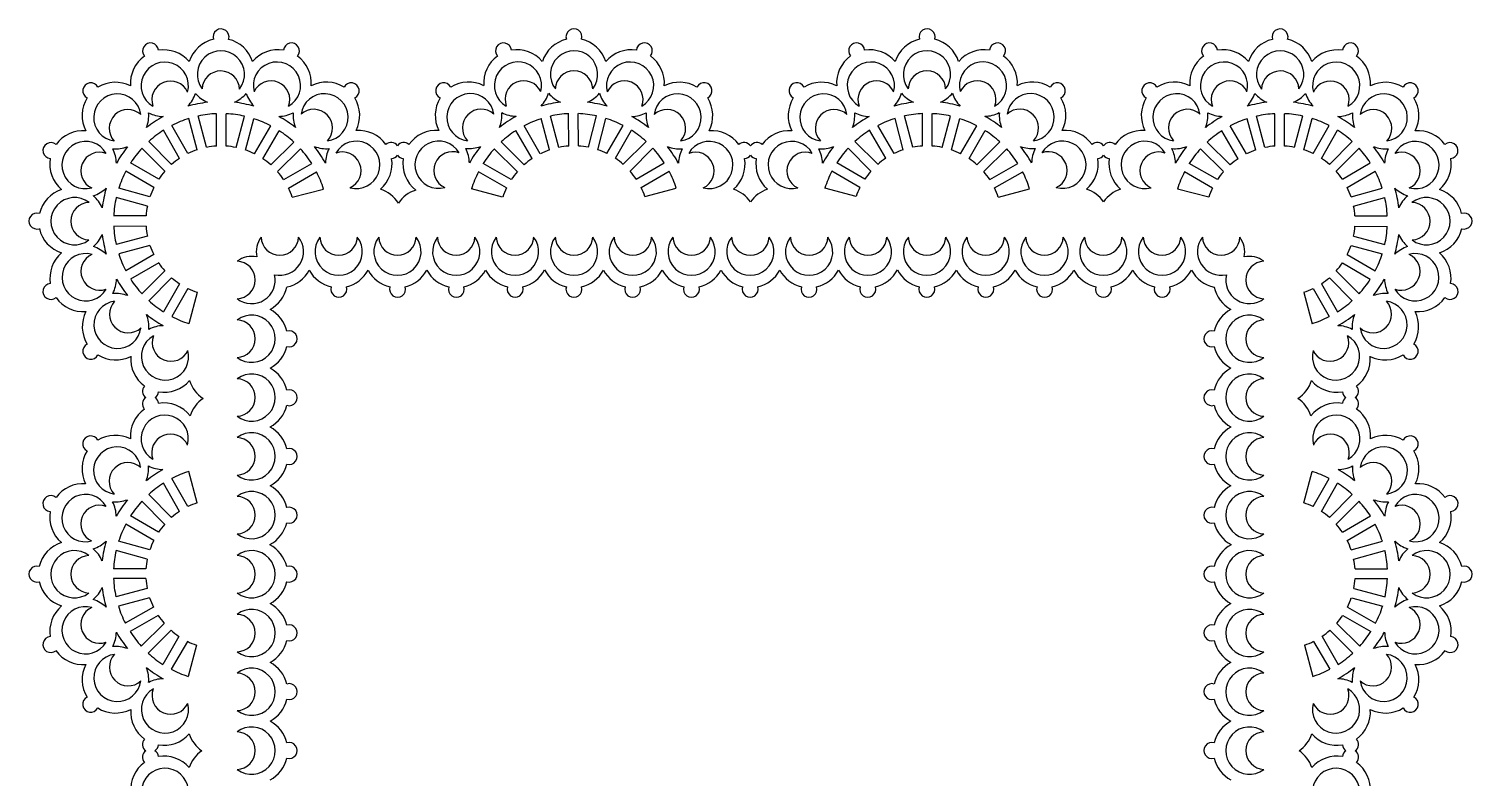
# Model space of a CAD drawing. Extents: x 77 to 605, y 5 to 247.
# Drawn here: x 77.3 to 301.4, y 113.3 to 229.5 of the extents above; entities that cross this region are included whole.
import ezdxf

# ---------------------------------------------------------------- set-up
doc = ezdxf.new("R2010")
doc.units = 0
doc.layers.get('0').update_dxf_attribs({"linetype": 'CONTINUOUS'})

msp = doc.modelspace()

# ---------------------------------------------------------------- linework, layer by layer
for p, q in [((103.39, 210.72), (102.11, 215.58)), ((104.84, 211.11), (103.56, 215.97)), ((106.38, 211.3), (106.4, 216.33)), ((107.88, 211.3), (107.9, 216.32)), ((109.42, 211.09), (110.74, 215.94)), ((110.87, 210.69), (112.19, 215.54)), ((158.1, 210.71), (156.78, 215.56)), ((159.55, 211.1), (158.23, 215.95)), ((161.09, 211.31), (161.07, 216.34)), ((162.59, 211.32), (162.57, 216.34)), ((164.13, 211.12), (165.41, 215.98)), ((165.58, 210.74), (166.86, 215.6)), ((213.03, 210.74), (211.75, 215.6)), ((214.49, 211.12), (213.2, 215.98)), ((216.02, 211.32), (216.04, 216.34)), ((217.52, 211.31), (217.54, 216.34)), ((219.06, 211.1), (220.38, 215.95)), ((220.51, 210.71), (221.83, 215.56)), ((267.75, 210.69), (266.43, 215.54)), ((269.19, 211.09), (267.87, 215.94)), ((270.73, 211.3), (270.71, 216.32)), ((272.23, 211.3), (272.21, 216.33)), ((273.77, 211.11), (275.05, 215.97)), ((275.22, 210.72), (276.5, 215.58)), ((100.66, 209.39), (98.16, 213.75)), ((101.96, 210.14), (99.46, 214.5)), ((112.3, 210.09), (114.83, 214.44)), ((113.59, 209.34), (116.13, 213.68)), ((155.38, 209.35), (152.85, 213.7)), ((156.67, 210.11), (154.14, 214.45)), ((167.02, 210.15), (169.51, 214.51)), ((168.32, 209.4), (170.81, 213.77)), ((210.3, 209.4), (207.8, 213.77)), ((211.6, 210.15), (209.1, 214.51)), ((221.94, 210.11), (224.47, 214.45)), ((223.24, 209.35), (225.77, 213.7)), ((265.02, 209.34), (262.49, 213.68)), ((266.32, 210.09), (263.78, 214.44)), ((276.66, 210.14), (279.15, 214.5)), ((277.96, 209.39), (280.46, 213.75)), ((98.36, 207.39), (94.82, 210.96)), ((99.42, 208.45), (95.88, 212.02)), ((114.82, 208.39), (118.39, 211.93)), ((115.88, 207.33), (119.45, 210.87)), ((153.09, 207.34), (149.53, 210.88)), ((154.15, 208.4), (150.58, 211.95)), ((169.55, 208.47), (173.09, 212.03)), ((170.62, 207.41), (174.16, 210.98)), ((208, 207.41), (204.46, 210.98)), ((209.06, 208.47), (205.52, 212.03)), ((224.46, 208.4), (228.03, 211.95)), ((225.52, 207.34), (229.09, 210.88)), ((262.74, 207.33), (259.17, 210.87)), ((263.79, 208.39), (260.22, 211.93)), ((279.19, 208.45), (282.73, 212.02)), ((280.26, 207.39), (283.8, 210.96)), ((97.41, 206.17), (93.06, 208.7)), ((116.82, 206.09), (121.18, 208.59)), ((152.15, 206.11), (147.79, 208.6)), ((171.57, 206.18), (175.91, 208.71)), ((207.05, 206.18), (202.7, 208.71)), ((226.46, 206.11), (230.82, 208.6)), ((261.8, 206.09), (257.43, 208.59)), ((281.21, 206.17), (285.55, 208.7)), ((96.65, 204.87), (92.31, 207.4)), ((117.56, 204.79), (121.93, 207.29)), ((151.41, 204.8), (147.05, 207.3)), ((172.32, 204.89), (176.66, 207.42)), ((206.29, 204.89), (201.95, 207.42)), ((227.2, 204.8), (231.57, 207.3)), ((261.05, 204.79), (256.69, 207.29)), ((281.96, 204.87), (286.31, 207.4)), ((96.05, 203.44), (91.2, 204.76)), ((118.15, 203.35), (123.01, 204.63)), ((150.82, 203.37), (145.96, 204.65)), ((172.92, 203.45), (177.77, 204.77)), ((205.69, 203.45), (200.84, 204.77)), ((227.79, 203.37), (232.65, 204.65)), ((260.46, 203.35), (255.6, 204.63)), ((282.56, 203.44), (287.41, 204.76)), ((95.66, 201.99), (90.81, 203.31)), ((282.96, 201.99), (287.81, 203.31)), ((95.45, 200.45), (90.42, 200.47)), ((283.16, 200.45), (288.19, 200.47)), ((95.45, 198.86), (90.42, 198.84)), ((95.66, 197.33), (90.81, 196.01)), ((282.96, 197.33), (287.81, 196.01)), ((283.16, 198.86), (288.19, 198.84)), ((96.05, 195.88), (91.2, 194.56)), ((282.56, 195.88), (287.41, 194.56)), ((96.65, 194.45), (92.31, 191.92)), ((97.41, 193.15), (93.06, 190.62)), ((281.21, 193.15), (285.55, 190.62)), ((281.96, 194.45), (286.31, 191.92)), ((98.36, 191.92), (94.82, 188.36)), ((99.42, 190.87), (95.88, 187.3)), ((279.19, 190.87), (282.73, 187.3)), ((280.26, 191.92), (283.8, 188.36)), ((100.66, 189.93), (98.16, 185.56)), ((101.96, 189.18), (99.46, 184.82)), ((103.39, 188.59), (102.11, 183.73)), ((275.22, 188.59), (276.5, 183.73)), ((276.66, 189.18), (279.15, 184.82)), ((277.96, 189.93), (280.46, 185.56)), ((101.94, 155.34), (99.45, 159.7)), ((103.38, 155.93), (102.1, 160.79)), ((275.24, 155.93), (276.52, 160.79)), ((276.67, 155.34), (279.17, 159.7)), ((99.41, 153.65), (95.87, 157.22)), ((100.64, 154.59), (98.14, 158.96)), ((277.97, 154.59), (280.47, 158.96)), ((279.21, 153.65), (282.75, 157.22)), ((98.34, 152.6), (94.8, 156.16)), ((280.27, 152.6), (283.81, 156.16)), ((96.64, 150.07), (92.29, 152.6)), ((97.39, 151.37), (93.05, 153.9)), ((281.22, 151.37), (285.57, 153.9)), ((281.98, 150.07), (286.32, 152.6)), ((95.64, 147.19), (90.79, 148.51)), ((96.04, 148.64), (91.19, 149.96)), ((282.58, 148.64), (287.43, 149.96)), ((282.97, 147.19), (287.82, 148.51)), ((95.43, 145.66), (90.41, 145.68)), ((283.18, 145.66), (288.21, 145.68)), ((95.43, 144.16), (90.4, 144.18)), ((283.18, 144.16), (288.21, 144.18)), ((95.63, 142.62), (90.76, 141.34)), ((282.99, 142.62), (287.85, 141.34)), ((96.01, 141.17), (91.15, 139.88)), ((96.6, 139.73), (92.23, 137.23)), ((282.02, 139.73), (286.38, 137.23)), ((282.61, 141.17), (287.47, 139.88)), ((97.34, 138.43), (92.98, 135.93)), ((98.28, 137.19), (94.71, 133.65)), ((280.33, 137.19), (283.9, 133.65)), ((281.27, 138.43), (285.64, 135.93)), ((99.34, 136.13), (95.77, 132.59)), ((100.56, 135.18), (98.03, 130.84)), ((278.05, 135.18), (280.58, 130.84)), ((279.28, 136.13), (282.85, 132.59)), ((101.86, 134.42), (99.33, 130.08)), ((103.29, 133.83), (101.97, 128.97)), ((275.32, 133.83), (276.64, 128.97)), ((276.75, 134.42), (279.28, 130.08))]:
    msp.add_line(p, q)
for centre, radius, start, end in [((107.09, 228.24), 1.24, 342.0397, 197.5113), ((161.89, 228.26), 1.24, 342.4887, 197.9603), ((216.73, 228.26), 1.24, 342.0397, 197.5113), ((271.53, 228.24), 1.24, 342.4887, 197.9603), ((96.15, 226.07), 1.24, 4.5397, 220.0113), ((107.07, 222.83), 5.17, 102.9171, 162.1839), ((107.07, 222.83), 5.17, 17.921, 76.6339), ((118.03, 226.07), 1.24, 319.5397, 175.0113), ((150.95, 226.08), 1.24, 4.9887, 220.4603), ((161.91, 222.84), 5.17, 103.3661, 162.079), ((161.91, 222.84), 5.17, 17.8161, 77.0829), ((172.82, 226.08), 1.24, 319.9887, 175.4603), ((205.79, 226.08), 1.24, 4.5397, 220.0113), ((216.71, 222.84), 5.17, 102.9171, 162.1839), ((216.71, 222.84), 5.17, 17.921, 76.6339), ((227.67, 226.08), 1.24, 319.5397, 175.0113), ((260.59, 226.07), 1.24, 4.9887, 220.4603), ((271.55, 222.83), 5.17, 103.3661, 162.079), ((271.55, 222.83), 5.17, 17.8161, 77.0829), ((282.47, 226.07), 1.24, 319.9887, 175.4603), ((98.2, 221.06), 5.17, 125.4171, 184.6839), ((98.36, 220.67), 3.67, 344.5388, 240.0122), ((98.2, 221.06), 5.17, 40.421, 99.1339), ((107.07, 222.41), 3.67, 322.0388, 217.5122), ((115.93, 221.07), 5.17, 80.4171, 139.6839), ((115.77, 220.68), 3.67, 299.5388, 195.0122), ((115.93, 221.07), 5.17, 355.421, 54.1339), ((153.04, 221.09), 5.17, 125.8661, 184.579), ((153.2, 220.7), 3.67, 344.9878, 240.4612), ((153.04, 221.09), 5.17, 40.3161, 99.5829), ((161.91, 222.42), 3.67, 322.4878, 217.9612), ((170.77, 221.07), 5.17, 80.8661, 139.579), ((170.61, 220.68), 3.67, 299.9878, 195.4612), ((170.77, 221.07), 5.17, 355.3161, 54.5829), ((207.84, 221.07), 5.17, 125.4171, 184.6839), ((208, 220.68), 3.67, 344.5388, 240.0122), ((207.84, 221.07), 5.17, 40.421, 99.1339), ((216.71, 222.42), 3.67, 322.0388, 217.5122), ((225.58, 221.09), 5.17, 80.4171, 139.6839), ((225.41, 220.7), 3.67, 299.5388, 195.0122), ((225.58, 221.09), 5.17, 355.421, 54.1339), ((262.68, 221.07), 5.17, 125.8661, 184.579), ((262.84, 220.68), 3.67, 344.9878, 240.4612), ((262.68, 221.07), 5.17, 40.3161, 99.5829), ((271.55, 222.41), 3.67, 322.4878, 217.9612), ((280.41, 221.06), 5.17, 80.8661, 139.579), ((280.25, 220.67), 3.67, 299.9878, 195.4612), ((280.41, 221.06), 5.17, 355.3161, 54.5829), ((107.06, 220.05), 2.91, 1.796, 177.755), ((161.91, 220.07), 2.91, 2.245, 178.204), ((216.7, 220.07), 2.91, 1.796, 177.755), ((271.56, 220.05), 2.91, 2.245, 178.204), ((86.88, 219.87), 1.24, 27.0397, 242.5113), ((90.69, 216.03), 5.17, 62.921, 121.6339), ((99.25, 218.49), 2.91, 24.296, 200.255), ((114.87, 218.51), 2.91, 339.296, 155.255), ((123.46, 216.06), 5.17, 57.9171, 117.1839), ((127.3, 219.87), 1.24, 297.0397, 152.5113), ((141.67, 219.89), 1.24, 27.4887, 242.9603), ((145.52, 216.07), 5.17, 62.8161, 122.0829), ((154.11, 218.53), 2.91, 24.745, 200.704), ((169.72, 218.51), 2.91, 339.745, 155.704), ((178.28, 216.04), 5.17, 58.3661, 117.079), ((182.1, 219.89), 1.24, 297.4887, 152.9603), ((196.52, 219.89), 1.24, 27.0397, 242.5113), ((200.33, 216.04), 5.17, 62.921, 121.6339), ((208.9, 218.51), 2.91, 24.296, 200.255), ((224.51, 218.53), 2.91, 339.296, 155.255), ((233.1, 216.07), 5.17, 57.9171, 117.1839), ((236.94, 219.89), 1.24, 297.0397, 152.5113), ((251.31, 219.87), 1.24, 27.4887, 242.9603), ((255.16, 216.06), 5.17, 62.8161, 122.0829), ((263.75, 218.51), 2.91, 24.745, 200.704), ((279.36, 218.49), 2.91, 339.745, 155.704), ((287.93, 216.03), 5.17, 58.3661, 117.079), ((291.74, 219.87), 1.24, 297.4887, 152.9603), ((90.69, 216.03), 5.17, 147.9171, 207.1839), ((90.99, 215.73), 3.67, 7.0388, 262.5122), ((98.2, 221.06), 5.17, 316.3853, 342.1839), ((107.09, 199.66), 18.55, 96.5221, 106.0829), ((107.07, 222.83), 5.17, 220.421, 246.2197), ((107.07, 222.83), 5.17, 293.8853, 319.6839), ((107.09, 199.66), 18.55, 74.0221, 83.5829), ((115.93, 221.07), 5.17, 197.921, 223.7197), ((123.16, 215.76), 3.67, 277.0388, 172.5122), ((123.46, 216.06), 5.17, 332.921, 31.6339), ((145.52, 216.07), 5.17, 148.3661, 207.079), ((145.82, 215.77), 3.67, 7.4878, 262.9612), ((153.04, 221.09), 5.17, 316.2803, 342.079), ((161.89, 199.67), 18.55, 96.4171, 105.9779), ((161.91, 222.84), 5.17, 220.3161, 246.1147), ((161.91, 222.84), 5.17, 293.7803, 319.579), ((161.89, 199.67), 18.55, 73.9171, 83.4779), ((170.77, 221.07), 5.17, 197.8161, 223.6147), ((177.98, 215.74), 3.67, 277.4878, 172.9612), ((178.28, 216.04), 5.17, 332.8161, 32.0829), ((200.33, 216.04), 5.17, 147.9171, 207.1839), ((200.63, 215.74), 3.67, 7.0388, 262.5122), ((207.84, 221.07), 5.17, 316.3853, 342.1839), ((216.73, 199.67), 18.55, 96.5221, 106.0829), ((216.71, 222.84), 5.17, 220.421, 246.2197), ((216.71, 222.84), 5.17, 293.8853, 319.6839), ((216.73, 199.67), 18.55, 74.0221, 83.5829), ((225.58, 221.09), 5.17, 197.921, 223.7197), ((232.8, 215.77), 3.67, 277.0388, 172.5122), ((233.1, 216.07), 5.17, 332.921, 31.6339), ((255.16, 216.06), 5.17, 148.3661, 207.079), ((255.46, 215.76), 3.67, 7.4878, 262.9612), ((262.68, 221.07), 5.17, 316.2803, 342.079), ((271.53, 199.66), 18.55, 96.4171, 105.9779), ((271.55, 222.83), 5.17, 220.3161, 246.1147), ((271.55, 222.83), 5.17, 293.7803, 319.579), ((271.53, 199.66), 18.55, 73.9171, 83.4779), ((280.41, 221.06), 5.17, 197.8161, 223.6147), ((287.63, 215.73), 3.67, 277.4878, 172.9612), ((287.93, 216.03), 5.17, 332.8161, 32.0829), ((92.64, 214.06), 2.91, 46.796, 222.755), ((90.69, 216.03), 5.17, 338.8853, 4.6839), ((107.09, 199.66), 18.55, 119.0221, 128.5829), ((98.2, 221.06), 5.17, 242.921, 268.7197), ((107.09, 199.66), 16.68, 107.3519, 117.1991), ((107.09, 199.66), 16.68, 92.3519, 102.1991), ((107.09, 199.66), 16.68, 77.3519, 87.1991), ((107.09, 199.66), 16.68, 62.3519, 72.1991), ((115.93, 221.07), 5.17, 271.3853, 297.1839), ((107.09, 199.66), 18.55, 51.5221, 61.0829), ((123.46, 216.06), 5.17, 175.421, 201.2197), ((121.49, 214.1), 2.91, 316.796, 132.755), ((147.48, 214.12), 2.91, 47.245, 223.204), ((145.52, 216.07), 5.17, 338.7803, 4.579), ((161.89, 199.67), 18.55, 118.9171, 128.4779), ((153.04, 221.09), 5.17, 242.8161, 268.6147), ((161.89, 199.67), 16.68, 107.8009, 117.6481), ((161.89, 199.67), 16.68, 92.8009, 102.6481), ((161.89, 199.67), 16.68, 77.8009, 87.6481), ((161.89, 199.67), 16.68, 62.8009, 72.6481), ((170.77, 221.07), 5.17, 271.2803, 297.079), ((161.89, 199.67), 18.55, 51.4171, 60.9779), ((178.28, 216.04), 5.17, 175.3161, 201.1147), ((176.33, 214.07), 2.91, 317.245, 133.204), ((202.29, 214.07), 2.91, 46.796, 222.755), ((200.33, 216.04), 5.17, 338.8853, 4.6839), ((216.73, 199.67), 18.55, 119.0221, 128.5829), ((207.84, 221.07), 5.17, 242.921, 268.7197), ((216.73, 199.67), 16.68, 107.3519, 117.1991), ((216.73, 199.67), 16.68, 92.3519, 102.1991), ((216.73, 199.67), 16.68, 77.3519, 87.1991), ((216.73, 199.67), 16.68, 62.3519, 72.1991), ((225.58, 221.09), 5.17, 271.3853, 297.1839), ((216.73, 199.67), 18.55, 51.5221, 61.0829), ((233.1, 216.07), 5.17, 175.421, 201.2197), ((231.13, 214.12), 2.91, 316.796, 132.755), ((257.13, 214.1), 2.91, 47.245, 223.204), ((255.16, 216.06), 5.17, 338.7803, 4.579), ((271.53, 199.66), 18.55, 118.9171, 128.4779), ((262.68, 221.07), 5.17, 242.8161, 268.6147), ((271.53, 199.66), 16.68, 107.8009, 117.6481), ((271.53, 199.66), 16.68, 92.8009, 102.6481), ((271.53, 199.66), 16.68, 77.8009, 87.6481), ((271.53, 199.66), 16.68, 62.8009, 72.6481), ((280.41, 221.06), 5.17, 271.2803, 297.079), ((271.53, 199.66), 18.55, 51.4171, 60.9779), ((287.93, 216.03), 5.17, 175.3161, 201.1147), ((285.97, 214.06), 2.91, 317.245, 133.204), ((85.67, 208.51), 5.17, 85.421, 144.1339), ((107.09, 199.66), 16.68, 122.3519, 132.1991), ((107.09, 199.66), 16.68, 47.3519, 57.1991), ((128.48, 208.55), 5.17, 35.4171, 94.6839), ((140.49, 208.56), 5.17, 85.3161, 144.5829), ((161.89, 199.67), 16.68, 122.8009, 132.6481), ((161.89, 199.67), 16.68, 47.8009, 57.6481), ((183.3, 208.52), 5.17, 35.8661, 94.579), ((195.31, 208.52), 5.17, 85.421, 144.1339), ((216.73, 199.67), 16.68, 122.3519, 132.1991), ((216.73, 199.67), 16.68, 47.3519, 57.1991), ((238.13, 208.56), 5.17, 35.4171, 94.6839), ((250.13, 208.55), 5.17, 85.3161, 144.5829), ((271.53, 199.66), 16.68, 122.8009, 132.6481), ((271.53, 199.66), 16.68, 47.8009, 57.6481), ((292.94, 208.51), 5.17, 35.8661, 94.579), ((80.68, 210.6), 1.24, 49.5397, 265.0113), ((86.06, 208.35), 3.67, 29.5388, 285.0122), ((90.69, 216.03), 5.17, 265.421, 291.2197), ((85.67, 208.51), 5.17, 1.3853, 27.1839), ((107.09, 199.66), 18.55, 141.5221, 151.0829), ((107.09, 199.66), 16.68, 137.3519, 147.1991), ((107.09, 199.66), 11.66, 108.462, 116.089), ((107.09, 199.66), 11.66, 93.462, 101.089), ((107.09, 199.66), 11.66, 78.462, 86.089), ((107.09, 199.66), 11.66, 63.462, 71.089), ((107.09, 199.66), 16.68, 32.3519, 42.1991), ((107.09, 199.66), 18.55, 29.0221, 38.5829), ((123.46, 216.06), 5.17, 248.8853, 274.6839), ((128.48, 208.55), 5.17, 152.921, 178.7197), ((128.1, 208.38), 3.67, 254.5388, 150.0122), ((133.5, 210.6), 1.24, 37.0605, 130.0113), ((135.48, 210.61), 1.24, 49.9887, 143.7864), ((140.88, 208.4), 3.67, 29.9878, 285.4612), ((145.52, 216.07), 5.17, 265.3161, 291.1147), ((140.49, 208.56), 5.17, 1.2803, 27.079), ((161.89, 199.67), 18.55, 141.4171, 150.9779), ((161.89, 199.67), 16.68, 137.8009, 147.6481), ((161.89, 199.67), 11.66, 108.911, 116.538), ((161.89, 199.67), 11.66, 93.911, 101.538), ((161.89, 199.67), 11.66, 78.911, 86.538), ((161.89, 199.67), 11.66, 63.911, 71.538), ((161.89, 199.67), 16.68, 32.8009, 42.6481), ((178.28, 216.04), 5.17, 248.7803, 274.579), ((161.89, 199.67), 18.55, 28.9171, 38.4779), ((183.3, 208.52), 5.17, 152.8161, 178.6147), ((182.91, 208.36), 3.67, 254.9878, 150.4612), ((188.29, 210.61), 1.24, 34.8575, 130.4603), ((190.32, 210.61), 1.24, 49.5397, 145.1425), ((195.71, 208.36), 3.67, 29.5388, 285.0122), ((200.33, 216.04), 5.17, 265.421, 291.2197), ((195.31, 208.52), 5.17, 1.3853, 27.1839), ((216.73, 199.67), 18.55, 141.5221, 151.0829), ((216.73, 199.67), 16.68, 137.3519, 147.1991), ((216.73, 199.67), 11.66, 108.462, 116.089), ((216.73, 199.67), 11.66, 93.462, 101.089), ((216.73, 199.67), 11.66, 78.462, 86.089), ((216.73, 199.67), 11.66, 63.462, 71.089), ((216.73, 199.67), 16.68, 32.3519, 42.1991), ((216.73, 199.67), 18.55, 29.0221, 38.5829), ((233.1, 216.07), 5.17, 248.8853, 274.6839), ((238.13, 208.56), 5.17, 152.921, 178.7197), ((237.74, 208.4), 3.67, 254.5388, 150.0122), ((243.14, 210.61), 1.24, 36.2136, 130.0113), ((245.12, 210.6), 1.24, 49.9887, 142.9395), ((250.52, 208.38), 3.67, 29.9878, 285.4612), ((255.16, 216.06), 5.17, 265.3161, 291.1147), ((250.13, 208.55), 5.17, 1.2803, 27.079), ((271.53, 199.66), 18.55, 141.4171, 150.9779), ((271.53, 199.66), 16.68, 137.8009, 147.6481), ((271.53, 199.66), 11.66, 108.911, 116.538), ((271.53, 199.66), 11.66, 93.911, 101.538), ((271.53, 199.66), 11.66, 78.911, 86.538), ((271.53, 199.66), 11.66, 63.911, 71.538), ((271.53, 199.66), 16.68, 32.8009, 42.6481), ((271.53, 199.66), 18.55, 28.9171, 38.4779), ((287.93, 216.03), 5.17, 248.7803, 274.579), ((292.94, 208.51), 5.17, 152.8161, 178.6147), ((292.55, 208.35), 3.67, 254.9878, 150.4612), ((297.93, 210.6), 1.24, 274.9887, 130.4603), ((85.67, 208.51), 5.17, 170.4171, 229.6839), ((88.23, 207.44), 2.91, 69.296, 245.255), ((107.09, 199.66), 11.66, 123.462, 131.089), ((107.09, 199.66), 11.66, 48.462, 56.089), ((125.92, 207.49), 2.91, 294.296, 110.255), ((128.48, 208.55), 5.17, 310.421, 9.1339), ((133.5, 210.6), 1.24, 274.5397, 323.7864), ((135.48, 210.61), 1.24, 217.0605, 265.4603), ((140.49, 208.56), 5.17, 170.8661, 232.3612), ((143.05, 207.51), 2.91, 69.745, 245.704), ((161.89, 199.67), 11.66, 123.911, 131.538), ((161.89, 199.67), 11.66, 48.911, 56.538), ((180.74, 207.45), 2.91, 294.745, 110.704), ((183.3, 208.52), 5.17, 310.8388, 9.5829), ((188.29, 210.61), 1.24, 274.9887, 325.1425), ((190.32, 210.61), 1.24, 214.8575, 265.0113), ((195.31, 208.52), 5.17, 170.4171, 229.1612), ((197.87, 207.45), 2.91, 69.296, 245.255), ((216.73, 199.67), 11.66, 123.462, 131.089), ((216.73, 199.67), 11.66, 48.462, 56.089), ((235.56, 207.51), 2.91, 294.296, 110.255), ((238.13, 208.56), 5.17, 310.421, 9.1339), ((243.14, 210.61), 1.24, 274.5397, 322.9395), ((245.12, 210.6), 1.24, 216.2136, 265.4603), ((250.13, 208.55), 5.17, 170.8661, 229.579), ((252.69, 207.49), 2.91, 69.745, 245.704), ((271.53, 199.66), 11.66, 123.911, 131.538), ((271.53, 199.66), 11.66, 48.911, 56.538), ((290.38, 207.44), 2.91, 294.745, 110.704), ((292.94, 208.51), 5.17, 310.3161, 9.5829), ((107.09, 199.66), 16.68, 152.3519, 162.1991), ((107.09, 199.66), 11.66, 138.462, 146.089), ((107.09, 199.66), 11.66, 33.462, 41.089), ((107.09, 199.66), 16.68, 17.3519, 27.1991), ((161.89, 199.67), 16.68, 152.8009, 162.6481), ((161.89, 199.67), 11.66, 138.911, 146.538), ((161.89, 199.67), 11.66, 33.911, 41.538), ((161.89, 199.67), 16.68, 17.8009, 27.6481), ((216.73, 199.67), 16.68, 152.3519, 162.1991), ((216.73, 199.67), 11.66, 138.462, 146.089), ((216.73, 199.67), 11.66, 33.462, 41.089), ((216.73, 199.67), 16.68, 17.3519, 27.1991), ((271.53, 199.66), 16.68, 152.8009, 162.6481), ((271.53, 199.66), 11.66, 138.911, 146.538), ((271.53, 199.66), 11.66, 33.911, 41.538), ((271.53, 199.66), 16.68, 17.8009, 27.6481), ((83.92, 199.64), 5.17, 107.921, 166.6339), ((85.67, 208.51), 5.17, 287.921, 313.7197), ((107.09, 199.66), 18.55, 164.0221, 173.5829), ((107.09, 199.66), 11.66, 153.462, 161.089), ((107.09, 199.66), 11.66, 18.462, 26.089), ((130.26, 199.68), 5.17, 32.2703, 72.1839), ((138.91, 199.54), 5.17, 107.8265, 145.8333), ((161.89, 199.67), 11.66, 153.911, 161.538), ((161.89, 199.67), 11.66, 18.911, 26.538), ((185.05, 199.69), 5.17, 34.7281, 71.6612), ((193.56, 199.69), 5.17, 108.3388, 145.2719), ((216.73, 199.67), 11.66, 153.462, 161.089), ((216.73, 199.67), 11.66, 18.462, 26.089), ((239.9, 199.69), 5.17, 35.0627, 72.1839), ((248.36, 199.68), 5.17, 107.8161, 144.7389), ((271.53, 199.66), 11.66, 153.911, 161.538), ((271.53, 199.66), 11.66, 18.911, 26.538), ((271.53, 199.66), 18.55, 6.4171, 15.9779), ((292.94, 208.51), 5.17, 226.2803, 252.079), ((294.7, 199.64), 5.17, 13.3661, 72.079), ((84.34, 199.64), 3.67, 52.0388, 307.5122), ((86.69, 199.63), 2.91, 91.796, 267.755), ((83.92, 199.64), 5.17, 23.8853, 49.6839), ((107.09, 199.66), 16.68, 167.3519, 177.1991), ((107.09, 199.66), 11.66, 168.462, 176.089), ((271.53, 199.66), 11.66, 3.911, 11.538), ((271.53, 199.66), 16.68, 2.8009, 12.6481), ((294.7, 199.64), 5.17, 130.3161, 156.1147), ((294.27, 199.64), 3.67, 232.4878, 127.9612), ((291.92, 199.63), 2.91, 272.245, 88.204), ((78.5, 199.66), 1.24, 72.0397, 287.5113), ((300.11, 199.66), 1.24, 252.4887, 107.9603), ((83.92, 199.64), 5.17, 192.9171, 252.1839), ((83.92, 199.64), 5.17, 310.421, 336.2197), ((107.09, 199.66), 18.55, 186.5221, 196.0829), ((107.09, 199.66), 16.68, 182.8009, 192.6481), ((107.09, 199.66), 11.66, 183.911, 191.5381), ((271.53, 199.66), 11.66, 348.4619, 356.089), ((271.53, 199.66), 16.68, 347.3519, 357.1991), ((271.53, 199.66), 18.55, 343.9171, 353.4779), ((294.7, 199.64), 5.17, 203.7803, 229.579), ((294.7, 199.64), 5.17, 287.8161, 347.0829), ((85.69, 190.77), 5.17, 46.3853, 72.1839), ((107.09, 199.66), 11.66, 198.911, 206.5381), ((116.23, 194.91), 3.67, 142.4878, 192.7502), ((116.22, 197.26), 2.91, 182.245, 358.204), ((116.23, 194.91), 3.67, 257.2498, 37.9612), ((125.36, 194.91), 3.67, 142.4878, 37.9612), ((125.35, 197.26), 2.91, 182.245, 358.204), ((134.49, 194.91), 3.67, 142.4878, 37.9612), ((134.48, 197.26), 2.91, 182.245, 358.204), ((143.61, 194.91), 3.67, 142.4878, 37.9612), ((143.6, 197.26), 2.91, 182.245, 358.204), ((152.74, 194.91), 3.67, 142.4878, 37.9612), ((152.73, 197.26), 2.91, 182.245, 358.204), ((161.91, 194.91), 3.67, 142.0388, 37.5122), ((161.91, 197.26), 2.91, 181.796, 357.755), ((171.03, 194.91), 3.67, 142.0388, 37.5122), ((171.04, 197.26), 2.91, 181.796, 357.755), ((180.16, 194.91), 3.67, 142.0388, 37.5122), ((180.17, 197.26), 2.91, 181.796, 357.755), ((189.28, 194.91), 3.67, 142.0388, 37.5122), ((189.29, 197.26), 2.91, 181.796, 357.755), ((198.41, 194.91), 3.67, 142.0388, 37.5122), ((198.42, 197.26), 2.91, 181.796, 357.755), ((207.54, 194.91), 3.67, 142.0388, 37.5122), ((207.55, 197.26), 2.91, 181.796, 357.755), ((216.71, 194.91), 3.67, 142.0388, 37.5122), ((216.72, 197.26), 2.91, 181.796, 357.755), ((225.83, 194.91), 3.67, 142.4878, 37.9612), ((225.83, 197.26), 2.91, 182.245, 358.204), ((234.96, 194.91), 3.67, 142.4878, 37.9612), ((234.95, 197.26), 2.91, 182.245, 358.204), ((244.09, 194.91), 3.67, 142.4878, 37.9612), ((244.08, 197.26), 2.91, 182.245, 358.204), ((253.21, 194.91), 3.67, 142.4878, 37.9612), ((253.2, 197.26), 2.91, 182.245, 358.204), ((262.38, 194.91), 3.67, 142.0388, 282.7502), ((262.39, 197.26), 2.91, 181.796, 357.755), ((262.38, 194.91), 3.67, 347.2498, 37.5122), ((271.53, 199.66), 11.66, 333.4619, 341.089), ((292.92, 190.77), 5.17, 107.8161, 133.6147), ((85.69, 190.77), 5.17, 130.421, 189.1339), ((86.08, 190.94), 3.67, 74.5388, 330.0122), ((88.25, 191.83), 2.91, 114.296, 290.255), ((107.09, 199.66), 16.68, 197.8009, 207.6481), ((107.09, 199.66), 11.66, 213.911, 221.5381), ((109.49, 190.52), 2.91, 271.796, 87.755), ((111.84, 190.51), 3.67, 77.2498, 127.5122), ((266.78, 190.51), 3.67, 52.4878, 102.7502), ((269.13, 190.52), 2.91, 92.245, 268.204), ((271.53, 199.66), 11.66, 318.4619, 326.089), ((271.53, 199.66), 16.68, 332.3519, 342.1991), ((292.53, 190.94), 3.67, 209.9878, 105.4612), ((290.36, 191.83), 2.91, 249.745, 65.704), ((292.92, 190.77), 5.17, 350.8661, 49.579), ((85.69, 190.77), 5.17, 332.921, 358.7197), ((107.09, 199.66), 18.55, 209.0221, 218.5829), ((107.09, 199.66), 16.68, 212.8009, 222.6481), ((107.09, 199.66), 11.66, 228.911, 236.5381), ((111.84, 190.51), 3.67, 232.0388, 12.7502), ((116.23, 194.48), 5.17, 282.1306, 331.8777), ((125.36, 194.48), 5.17, 208.1223, 257.0829), ((125.36, 194.48), 5.17, 283.3661, 331.8777), ((134.49, 194.48), 5.17, 208.1223, 257.0829), ((134.49, 194.48), 5.17, 283.3661, 331.8777), ((143.61, 194.48), 5.17, 208.1223, 257.0829), ((143.61, 194.48), 5.17, 283.3661, 331.8777), ((152.74, 194.48), 5.17, 208.1223, 257.0829), ((152.74, 194.48), 5.17, 283.3661, 332.3803), ((161.91, 194.48), 5.17, 207.6197, 256.6339), ((161.91, 194.48), 5.17, 282.9171, 331.8777), ((171.03, 194.48), 5.17, 208.1223, 256.6339), ((171.03, 194.48), 5.17, 282.9171, 331.8777), ((180.16, 194.48), 5.17, 208.1223, 256.6339), ((180.16, 194.48), 5.17, 282.9171, 331.8777), ((189.29, 194.48), 5.17, 208.1223, 256.6339), ((189.29, 194.48), 5.17, 282.9171, 331.8777), ((198.41, 194.48), 5.17, 208.1223, 256.6339), ((198.41, 194.48), 5.17, 282.9171, 331.8777), ((207.54, 194.48), 5.17, 208.1223, 256.6339), ((207.54, 194.48), 5.17, 282.9171, 332.3804), ((216.71, 194.48), 5.17, 207.6196, 256.6339), ((216.71, 194.48), 5.17, 282.9171, 331.8778), ((225.83, 194.48), 5.17, 208.1222, 257.0829), ((225.83, 194.48), 5.17, 283.3661, 331.8777), ((234.96, 194.48), 5.17, 208.1223, 257.0829), ((234.96, 194.48), 5.17, 283.3661, 331.8777), ((244.09, 194.48), 5.17, 208.1223, 257.0829), ((244.09, 194.48), 5.17, 283.3661, 331.8777), ((253.21, 194.48), 5.17, 208.1223, 257.0829), ((253.21, 194.48), 5.17, 283.3661, 331.8777), ((262.34, 194.48), 5.17, 208.1223, 258.3722), ((266.78, 190.51), 3.67, 167.2498, 307.9612), ((271.53, 199.66), 11.66, 303.4619, 311.089), ((271.53, 199.66), 16.68, 317.3519, 327.1991), ((271.53, 199.66), 18.55, 321.4171, 330.9779), ((292.92, 190.77), 5.17, 181.2803, 207.079), ((80.68, 188.72), 1.24, 94.5397, 310.0113), ((90.72, 183.26), 5.17, 68.8853, 94.6839), ((107.09, 199.66), 11.66, 243.911, 251.5381), ((112.26, 190.51), 5.17, 298.1223, 347.8694), ((125.38, 189.07), 1.24, 162.4887, 17.9603), ((134.51, 189.07), 1.24, 162.4887, 17.9603), ((143.63, 189.07), 1.24, 162.4887, 17.9603), ((152.76, 189.07), 1.24, 162.4887, 17.9603), ((161.89, 189.07), 1.24, 162.0397, 17.5113), ((171.01, 189.07), 1.24, 162.0397, 17.5113), ((180.14, 189.07), 1.24, 162.0397, 17.5113), ((189.26, 189.07), 1.24, 162.0397, 17.5113), ((198.39, 189.07), 1.24, 162.0397, 17.5113), ((207.52, 189.07), 1.24, 162.0397, 17.5113), ((216.69, 189.07), 1.24, 162.0397, 17.5113), ((225.85, 189.07), 1.24, 162.4887, 17.9603), ((234.98, 189.07), 1.24, 162.4887, 17.9603), ((244.11, 189.07), 1.24, 162.4887, 17.9603), ((253.23, 189.07), 1.24, 162.4887, 17.9603), ((266.35, 190.51), 5.17, 192.2366, 241.8777), ((271.53, 199.66), 11.66, 288.4619, 296.089), ((287.89, 183.26), 5.17, 85.3161, 111.1147), ((297.93, 188.72), 1.24, 229.9887, 85.4603), ((85.69, 190.77), 5.17, 215.4171, 274.6839), ((91.02, 183.56), 3.67, 97.0388, 352.5122), ((92.69, 185.22), 2.91, 136.796, 312.755), ((107.09, 199.66), 16.68, 227.8009, 237.6481), ((271.53, 199.66), 16.68, 302.3519, 312.1991), ((287.6, 183.56), 3.67, 187.4878, 82.9612), ((285.93, 185.22), 2.91, 227.245, 43.204), ((292.92, 190.77), 5.17, 265.3161, 324.5829), ((90.72, 183.26), 5.17, 152.921, 211.6339), ((107.09, 199.66), 18.55, 231.5221, 241.0829), ((90.72, 183.26), 5.17, 355.421, 21.2197), ((107.09, 199.66), 16.68, 242.8009, 252.6481), ((111.84, 181.39), 3.67, 232.0388, 127.5122), ((109.49, 181.4), 2.91, 271.796, 87.755), ((112.26, 181.39), 5.17, 12.9171, 61.8777), ((266.35, 181.39), 5.17, 118.1223, 167.0829), ((266.78, 181.39), 3.67, 52.4878, 307.9612), ((269.13, 181.4), 2.91, 92.245, 268.204), ((271.53, 199.66), 16.68, 287.3519, 297.1991), ((271.53, 199.66), 18.55, 298.9171, 308.4779), ((287.89, 183.26), 5.17, 158.7803, 184.579), ((287.89, 183.26), 5.17, 328.3661, 27.079), ((98.4, 178.64), 3.67, 119.5388, 15.0122), ((98.24, 178.25), 5.17, 91.3853, 117.1839), ((99.31, 180.8), 2.91, 159.296, 335.255), ((117.68, 181.37), 1.24, 252.0397, 107.5113), ((260.94, 181.37), 1.24, 72.4887, 287.9603), ((280.21, 178.64), 3.67, 164.9878, 60.4612), ((279.3, 180.8), 2.91, 204.745, 20.704), ((280.37, 178.25), 5.17, 62.8161, 88.6147), ((86.88, 179.45), 1.24, 117.0397, 332.5113), ((112.26, 181.39), 5.17, 298.1223, 346.6339), ((266.35, 181.39), 5.17, 193.3661, 241.8777), ((291.74, 179.45), 1.24, 207.4887, 62.9603), ((90.72, 183.26), 5.17, 237.9171, 297.1839), ((98.24, 178.25), 5.17, 175.421, 234.1339), ((280.37, 178.25), 5.17, 305.8661, 4.579), ((287.89, 183.26), 5.17, 242.8161, 302.0829), ((98.24, 178.25), 5.17, 260.4171, 319.6839), ((107.11, 176.49), 5.17, 197.921, 237.4429), ((111.84, 172.26), 3.67, 232.0388, 127.5122), ((109.49, 172.27), 2.91, 271.796, 87.755), ((112.26, 172.26), 5.17, 12.9171, 61.8777), ((266.35, 172.26), 5.17, 118.1223, 167.0829), ((266.78, 172.26), 3.67, 52.4878, 307.9612), ((269.13, 172.27), 2.91, 92.245, 268.204), ((271.51, 176.49), 5.17, 302.5571, 342.079), ((280.37, 178.25), 5.17, 220.3161, 279.5829), ((96.15, 173.25), 1.24, 139.5397, 232.9396), ((96.15, 173.25), 1.24, 306.2137, 355.0113), ((117.68, 172.24), 1.24, 252.0397, 107.5113), ((260.94, 172.24), 1.24, 72.4887, 287.9603), ((282.47, 173.25), 1.24, 184.9887, 233.7863), ((282.47, 173.25), 1.24, 307.0604, 40.4603), ((98.19, 166.26), 5.17, 125.4171, 184.6839), ((96.13, 171.27), 1.24, 126.2137, 220.0113), ((96.13, 171.27), 1.24, 4.5398, 52.9396), ((98.19, 166.26), 5.17, 37.6388, 99.134), ((107.21, 167.83), 5.17, 123.892, 162.1735), ((112.26, 172.26), 5.17, 298.1223, 346.6339), ((266.35, 172.26), 5.17, 193.3661, 241.8777), ((271.4, 167.83), 5.17, 17.8265, 56.108), ((280.43, 166.26), 5.17, 80.866, 142.3612), ((282.48, 171.27), 1.24, 127.0604, 175.4602), ((282.48, 171.27), 1.24, 319.9887, 53.7863), ((280.43, 166.26), 5.17, 355.3161, 54.5829), ((98.35, 165.87), 3.67, 344.5388, 240.0122), ((280.27, 165.87), 3.67, 299.9878, 195.4612), ((86.86, 165.07), 1.24, 27.0398, 242.5113), ((90.67, 161.23), 5.17, 62.9211, 121.634), ((99.24, 163.69), 2.91, 24.296, 200.255), ((111.84, 163.13), 3.67, 232.0388, 127.5122), ((109.49, 163.14), 2.91, 271.796, 87.755), ((112.26, 163.13), 5.17, 12.9171, 61.8777), ((266.35, 163.13), 5.17, 118.1223, 167.0829), ((266.78, 163.13), 3.67, 52.4878, 307.9612), ((269.13, 163.14), 2.91, 92.245, 268.204), ((279.37, 163.69), 2.91, 339.745, 155.704), ((287.94, 161.23), 5.17, 58.366, 117.0789), ((291.75, 165.07), 1.24, 297.4887, 152.9602), ((90.67, 161.23), 5.17, 147.9171, 207.1839), ((90.97, 160.93), 3.67, 7.0388, 262.5122), ((117.68, 163.11), 1.24, 252.0397, 107.5113), ((260.94, 163.11), 1.24, 72.4887, 287.9603), ((287.64, 160.93), 3.67, 277.4878, 172.9612), ((287.94, 161.23), 5.17, 332.8161, 32.0829), ((92.63, 159.26), 2.91, 46.796, 222.755), ((90.67, 161.23), 5.17, 338.8853, 4.6839), ((98.19, 166.26), 5.17, 242.9211, 268.7197), ((112.26, 163.13), 5.17, 298.1223, 346.6339), ((266.35, 163.13), 5.17, 193.3661, 241.8777), ((280.43, 166.26), 5.17, 271.2803, 297.0789), ((287.94, 161.23), 5.17, 175.3161, 201.1147), ((285.98, 159.26), 2.91, 317.245, 133.204), ((107.07, 144.86), 18.55, 119.0221, 128.5829), ((107.07, 144.86), 16.68, 107.3519, 117.1991), ((271.54, 144.86), 16.68, 62.8009, 72.6481), ((271.54, 144.86), 18.55, 51.4171, 60.9779), ((80.66, 155.8), 1.24, 49.5398, 265.0113), ((85.66, 153.71), 5.17, 85.4211, 144.134), ((86.05, 153.55), 3.67, 29.5388, 285.0122), ((107.07, 144.86), 16.68, 122.3519, 132.1991), ((111.84, 154.01), 3.67, 232.0388, 127.5122), ((109.49, 154.02), 2.91, 271.796, 87.755), ((112.26, 154.01), 5.17, 12.9171, 61.8777), ((266.35, 154.01), 5.17, 118.1223, 167.0829), ((266.78, 154.01), 3.67, 52.4878, 307.9612), ((269.13, 154.02), 2.91, 92.245, 268.204), ((271.54, 144.86), 16.68, 47.8009, 57.6481), ((292.56, 153.55), 3.67, 254.9878, 150.4612), ((292.96, 153.71), 5.17, 35.866, 94.5789), ((297.95, 155.8), 1.24, 274.9887, 130.4602), ((88.22, 152.64), 2.91, 69.296, 245.255), ((90.67, 161.23), 5.17, 265.4211, 291.2197), ((85.66, 153.71), 5.17, 1.3853, 27.1839), ((107.07, 144.86), 18.55, 141.5221, 151.0829), ((107.07, 144.86), 16.68, 137.3519, 147.1991), ((107.07, 144.86), 11.66, 108.462, 116.0891), ((117.68, 153.99), 1.24, 252.0397, 107.5113), ((260.94, 153.99), 1.24, 72.4887, 287.9603), ((271.54, 144.86), 11.66, 63.9109, 71.538), ((271.54, 144.86), 16.68, 32.8009, 42.6481), ((271.54, 144.86), 18.55, 28.9171, 38.4779), ((287.94, 161.23), 5.17, 248.7803, 274.5789), ((292.96, 153.71), 5.17, 152.8161, 178.6147), ((290.4, 152.64), 2.91, 294.745, 110.704), ((85.66, 153.71), 5.17, 170.4171, 229.6839), ((107.07, 144.86), 16.68, 152.3519, 162.1991), ((107.07, 144.86), 11.66, 138.462, 146.0891), ((107.07, 144.86), 11.66, 123.462, 131.0891), ((112.26, 154.01), 5.17, 297.6197, 346.6339), ((266.35, 154.01), 5.17, 193.3661, 242.3803), ((271.54, 144.86), 11.66, 48.9109, 56.538), ((271.54, 144.86), 11.66, 33.9109, 41.538), ((271.54, 144.86), 16.68, 17.8009, 27.6481), ((292.96, 153.71), 5.17, 310.3161, 9.5829), ((83.9, 144.84), 5.17, 107.9211, 166.634), ((84.33, 144.84), 3.67, 52.0388, 307.5122), ((85.66, 153.71), 5.17, 287.9211, 313.7197), ((83.9, 144.84), 5.17, 23.8853, 49.6839), ((107.07, 144.86), 18.55, 164.0221, 173.5829), ((107.07, 144.86), 16.68, 167.3519, 177.1991), ((107.07, 144.86), 11.66, 153.462, 161.0891), ((111.84, 144.84), 3.67, 232.4878, 127.9612), ((112.26, 144.84), 5.17, 13.3661, 62.3803), ((266.35, 144.84), 5.17, 117.6197, 166.6339), ((266.78, 144.84), 3.67, 52.0388, 307.5122), ((271.54, 144.86), 11.66, 18.9109, 26.538), ((271.54, 144.86), 16.68, 2.8009, 12.6481), ((271.54, 144.86), 18.55, 6.4171, 15.9779), ((292.96, 153.71), 5.17, 226.2803, 252.0789), ((294.71, 144.84), 5.17, 130.3161, 156.1147), ((294.29, 144.84), 3.67, 232.4878, 127.9612), ((294.71, 144.84), 5.17, 13.366, 72.0789), ((78.49, 144.86), 1.24, 72.0398, 287.5113), ((86.68, 144.83), 2.91, 91.796, 267.755), ((107.07, 144.86), 11.66, 168.462, 176.0891), ((109.49, 144.83), 2.91, 272.245, 88.204), ((117.68, 144.86), 1.24, 252.4887, 107.9603), ((260.94, 144.86), 1.24, 72.0397, 287.5113), ((269.13, 144.83), 2.91, 91.796, 267.755), ((271.54, 144.86), 11.66, 3.9109, 11.538), ((291.94, 144.83), 2.91, 272.245, 88.204), ((300.13, 144.86), 1.24, 252.4887, 107.9602), ((83.9, 144.84), 5.17, 192.9171, 252.1839), ((107.07, 144.86), 16.68, 182.3519, 192.1991), ((107.07, 144.86), 11.66, 183.462, 191.0891), ((112.26, 144.84), 5.17, 298.1223, 347.0829), ((266.35, 144.84), 5.17, 192.9171, 241.8777), ((271.54, 144.86), 11.66, 348.9109, 356.538), ((271.54, 144.86), 16.68, 347.8009, 357.6481), ((294.71, 144.84), 5.17, 287.8161, 347.0829), ((83.9, 144.84), 5.17, 310.4211, 336.2197), ((107.07, 144.86), 18.55, 186.5221, 196.0829), ((271.54, 144.86), 18.55, 343.9171, 353.4779), ((294.71, 144.84), 5.17, 203.7803, 229.5789), ((85.68, 135.97), 5.17, 130.4211, 189.134), ((86.06, 136.14), 3.67, 74.5388, 330.0122), ((88.24, 137.03), 2.91, 114.296, 290.255), ((85.68, 135.97), 5.17, 46.3853, 72.1839), ((107.07, 144.86), 16.68, 197.3519, 207.1991), ((107.07, 144.86), 11.66, 198.462, 206.0891), ((111.84, 135.71), 3.67, 232.4878, 127.9612), ((112.26, 135.71), 5.17, 13.3661, 61.8777), ((266.35, 135.71), 5.17, 118.1223, 166.6339), ((266.78, 135.71), 3.67, 52.0388, 307.5122), ((271.54, 144.86), 11.66, 333.9109, 341.538), ((271.54, 144.86), 16.68, 332.8009, 342.6481), ((292.94, 135.97), 5.17, 107.8161, 133.6147), ((292.55, 136.14), 3.67, 209.9878, 105.4612), ((290.37, 137.03), 2.91, 249.745, 65.704), ((292.94, 135.97), 5.17, 350.866, 49.5789), ((107.07, 144.86), 11.66, 213.462, 221.0891), ((109.49, 135.7), 2.91, 272.245, 88.204), ((117.68, 135.73), 1.24, 252.4887, 107.9603), ((260.94, 135.73), 1.24, 72.0397, 287.5113), ((269.13, 135.7), 2.91, 91.796, 267.755), ((271.54, 144.86), 11.66, 318.9109, 326.538), ((80.66, 133.92), 1.24, 94.5398, 310.0113), ((85.68, 135.97), 5.17, 332.9211, 358.7197), ((107.07, 144.86), 18.55, 209.0221, 218.5829), ((107.07, 144.86), 16.68, 212.3519, 222.1991), ((107.07, 144.86), 11.66, 228.462, 236.0891), ((112.26, 135.71), 5.17, 298.1223, 347.0829), ((266.35, 135.71), 5.17, 192.9171, 241.8777), ((271.54, 144.86), 11.66, 303.9109, 311.538), ((271.54, 144.86), 16.68, 317.8009, 327.6481), ((271.54, 144.86), 18.55, 321.4171, 330.9779), ((292.94, 135.97), 5.17, 181.2803, 207.0789), ((297.95, 133.92), 1.24, 229.9887, 85.4602), ((85.68, 135.97), 5.17, 215.4171, 274.6839), ((91, 128.76), 3.67, 97.0388, 352.5122), ((92.67, 130.42), 2.91, 136.796, 312.755), ((90.7, 128.46), 5.17, 68.8853, 94.6839), ((107.07, 144.86), 16.68, 227.3519, 237.1991), ((107.07, 144.86), 11.66, 243.462, 251.0891), ((271.54, 144.86), 11.66, 288.9109, 296.538), ((271.54, 144.86), 16.68, 302.8009, 312.6481), ((287.61, 128.76), 3.67, 187.4878, 82.9612), ((285.94, 130.42), 2.91, 227.245, 43.204), ((287.91, 128.46), 5.17, 85.3161, 111.1147), ((292.94, 135.97), 5.17, 265.3161, 324.5829), ((90.7, 128.46), 5.17, 152.9211, 211.634), ((107.07, 144.86), 18.55, 231.5221, 241.0829), ((90.7, 128.46), 5.17, 355.4211, 21.2197), ((107.07, 144.86), 16.68, 242.3519, 252.1991), ((111.84, 126.59), 3.67, 232.4878, 127.9612), ((112.26, 126.59), 5.17, 13.3661, 61.8777), ((266.35, 126.59), 5.17, 118.1223, 166.6339), ((266.78, 126.59), 3.67, 52.0388, 307.5122), ((271.54, 144.86), 16.68, 287.8009, 297.6481), ((271.54, 144.86), 18.55, 298.9171, 308.4779), ((287.91, 128.46), 5.17, 158.7803, 184.5789), ((287.91, 128.46), 5.17, 328.366, 27.0789), ((98.23, 123.45), 5.17, 91.3853, 117.1839), ((109.49, 126.58), 2.91, 272.245, 88.204), ((117.68, 126.61), 1.24, 252.4887, 107.9603), ((260.94, 126.61), 1.24, 72.0397, 287.5113), ((269.13, 126.58), 2.91, 91.796, 267.755), ((280.39, 123.45), 5.17, 62.8161, 88.6147), ((86.86, 124.65), 1.24, 117.0398, 332.5113), ((98.39, 123.84), 3.67, 119.5388, 15.0122), ((99.29, 126.01), 2.91, 159.296, 335.255), ((280.23, 123.84), 3.67, 164.9878, 60.4612), ((279.32, 126.01), 2.91, 204.745, 20.704), ((291.75, 124.65), 1.24, 207.4887, 62.9602), ((90.7, 128.46), 5.17, 237.9171, 297.1839), ((98.23, 123.45), 5.17, 175.4211, 234.134), ((112.26, 126.59), 5.17, 298.1223, 347.0829), ((266.35, 126.59), 5.17, 192.9171, 241.8777), ((280.39, 123.45), 5.17, 305.866, 4.5789), ((287.91, 128.46), 5.17, 242.8161, 302.0829), ((111.84, 117.46), 3.67, 232.4878, 127.9612), ((112.26, 117.46), 5.17, 13.3661, 61.8777), ((266.35, 117.46), 5.17, 118.1223, 166.6339), ((266.78, 117.46), 3.67, 52.0388, 307.5122), ((96.13, 118.45), 1.24, 139.5398, 235.1425), ((98.23, 123.45), 5.17, 260.4171, 319.1612), ((107.05, 121.69), 5.17, 198.3388, 235.2719), ((109.49, 117.45), 2.91, 272.245, 88.204), ((269.13, 117.45), 2.91, 91.796, 267.755), ((271.56, 121.69), 5.17, 304.634, 341.6612), ((280.39, 123.45), 5.17, 220.8388, 279.5829), ((282.48, 118.45), 1.24, 304.8575, 40.4602), ((96.13, 116.43), 1.24, 124.8575, 220.4603), ((96.13, 118.45), 1.24, 304.8575, 355.0113), ((96.13, 116.43), 1.24, 4.9888, 55.1425), ((98.23, 111.43), 5.17, 40.8388, 99.583), ((107.05, 113.19), 5.17, 124.7281, 161.6612), ((117.68, 117.48), 1.24, 252.4887, 107.9603), ((260.94, 117.48), 1.24, 72.0397, 287.5113), ((271.56, 113.19), 5.17, 18.3388, 55.3659), ((280.39, 111.43), 5.17, 80.417, 139.1612), ((282.48, 118.45), 1.24, 184.9887, 235.1425), ((282.48, 116.43), 1.24, 124.8575, 175.0112), ((282.48, 116.43), 1.24, 319.5397, 55.1425), ((98.23, 111.43), 5.17, 125.8661, 184.579), ((98.39, 111.04), 3.67, 344.9878, 240.4612), ((112.26, 117.46), 5.17, 298.1223, 347.0829), ((266.35, 117.46), 5.17, 192.9171, 241.8777), ((280.23, 111.04), 3.67, 299.5388, 195.0122), ((280.39, 111.43), 5.17, 355.421, 54.1339)]:
    msp.add_arc(centre, radius, start, end)

doc.saveas('drawing.dxf')
